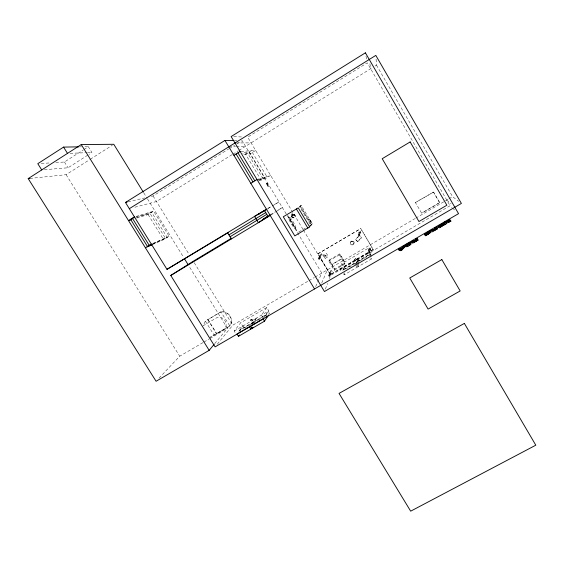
<?xml version="1.0" encoding="UTF-8"?>
<svg xmlns="http://www.w3.org/2000/svg" width="564" height="564" viewBox="0 0 564 564"><rect width="100%" height="100%" fill="white"/><g stroke="black" fill="none" stroke-linecap="round" stroke-linejoin="round"><path stroke-width="0.42" stroke-dasharray="2.82 2.11" d="M368.652 252.164L368.8 248.491L370.026 247.779L370.745 248.992L370.351 251.114M370.922 250.931L373.185 249.485L360.756 228.526L317.962 253.737L330.335 274.612M357.259 264.805L358.323 266.589L371.359 259.003L371.584 256.493L370.195 254.16L357.435 261.597L356.906 264.213M370.626 255.499L371.041 251.22L369.011 247.793L341.847 263.663L339.979 269.352L341.262 271.488M369.18 253.06L369.519 249.704L368.8 248.491M368.609 251.107L369.011 247.793M369.646 250.867L370.026 247.779M358.394 234.885L358.88 231.776L360.107 231.05L360.826 232.269L360.333 233.764M358.323 266.589L358.824 263.924M343.448 273.646L344.16 274.83L357.125 267.287L357.52 265.277M358.514 263.162L357.47 261.414L357.978 258.918L359.338 261.195M355.708 264.911L356.265 262.281L343.575 269.677L344.611 271.418M357.336 263.846L356.3 262.098L356.836 259.588L358.189 261.865L345.781 269.091L344.428 266.828L343.631 269.486L344.667 271.221M355.743 258.509L356.399 259.849L355.743 258.509L354.566 259.193L355.221 260.533L354.566 259.193M359.099 235.089L359.606 232.988L358.88 231.776M373.178 249.612L360.756 228.526M358.218 236.612L355.369 239.531L357.654 241.716M359.501 233.531L360.107 231.05M353.79 243.845L354.079 242.767A1.755 1.748 5.8 0 0 351.647 240.941A1.755 1.748 5.8 0 0 351.273 243.944A1.755 1.748 5.8 0 0 354.079 242.767M344.16 274.83L344.759 272.708M310.954 222.258L311.095 221.8M352.408 241.286C353.381 241.188 348.693 242.189 352.451 241.145M342.87 270.41L343.885 267.068L341.847 263.663M334.198 270.212L344.844 264.001L345.154 262.965L342.538 258.368L331.999 264.537L334.6 269.127L334.198 270.212L328.713 261.069L329.164 260.053L339.718 253.863L342.44 258.256L331.9 264.424L329.164 260.053L334.6 269.127L345.154 262.965L339.718 253.863L339.359 254.829L328.713 261.069M350.505 242.52L350.702 241.893M309.333 219.6L309.474 219.149M328.777 275.429L330.222 271.03L331.428 270.325L332.147 271.524L330.849 274.372M325.386 289.113L327.543 283.466M329.397 278.637L330.018 277.023M329.961 274.146L331.428 270.325M329.637 275.5L330.941 272.229L332.147 271.524M321.727 283.036L327.324 269.895M292.631 214.475L292.173 214.137M291.955 214.553L292.187 214.017M292.413 214.799C293.456 214.87 291.525 213.03 292.201 214.242M292.046 213.784L292.025 214.694M291.983 215.73L292.18 215.286M315.628 286.59L321.783 273.131L242.125 140.612L235.449 144.758M291.828 215.709L292.053 215.215M318.519 258.34L320.296 254.491L321.501 253.779L322.227 254.984L320.853 257.219M311.525 224.782L309.826 225.84L312.223 223.971M325.216 258.425L328.347 256.486L326.528 253.447L323.25 255.139L325.216 258.425L323.257 255.125M229.837 325.914L216.527 333.81L207.756 319.661L221.081 311.723A9.066 8.763 37.9 0 1 229.837 325.914L220.898 311.92L205.359 321.099L203.061 325.795L217.697 317.179A7.395 7.142 37.8 0 1 224.846 328.749L210.203 337.307L229.604 326.196M323.976 254.709L324.652 255.83L326.344 254.829L325.675 253.701M320.105 256.472L321.501 253.779M292.399 215.074L292.124 214.242M319.443 258.523L321.022 255.696L322.227 254.984M265.461 315.833L268.767 310.891L266.737 307.556L240.673 322.784L234.208 331.061L235.491 333.134M264.749 316.383L265.581 315.142L253.342 322.277L252.425 323.56M266.737 307.556L261.442 315.177L262.718 317.264M254.921 324.265L253.532 322.009L256.162 318.315L257.522 320.535L261.259 318.35M251.29 324.222L252.221 322.932L253.257 324.631M244.508 328.114L243.154 325.907L240.257 329.75L252.411 322.664L255.062 318.963L256.416 321.177L245.255 327.677M252.496 320.31L251.798 319.182L252.496 320.31L251.177 321.233L250.479 320.105L251.798 319.182M326.246 256.317L325.999 255.443M239.044 331.364L240.052 330.025L252.221 322.932M238.995 331.012L242.703 326.098L240.673 322.784M217.309 344.174L232.749 325.202L308.205 281.069M214.701 343.666L227.419 328.311L189.074 266.229M310.038 226.545L312.273 223.696L301.12 205.479L300.196 206.22L311.469 224.726M310.524 225.699L311.434 224.634L300.358 206.135M311.518 224.535L312.273 223.696M159.048 378.127L179.719 356.208L203.195 342.482M359.353 235.787L355.701 239.488L357.654 241.392L361.305 237.691L360.325 236.739M357.647 241.752L361.623 237.726L360.488 236.577M299.428 207.171L300.478 206.332M300.577 206.255L301.43 205.585M270.946 215.046L275.225 212.226M275.937 211.754L282.352 207.531L275.62 211.592M55.836 162.552L64.43 162.009L83.26 149.953M83.987 149.488L88.329 146.703L91.932 152.506L89.034 154.36M44.352 169.715L68.025 167.776L88.308 154.818M29.92 178.428L66.094 174.685L89.563 159.725M90.296 159.26L112.306 145.23M151.385 196.357L153.055 195.962L228.765 148.91M229.506 148.452L234.702 145.223M232.079 154.656L156.482 201.517L133.576 207.566M232.826 154.198L238.064 150.948M238.812 150.482L372.113 67.856M375.025 66.051L376.477 65.149L376.04 58.649M136.678 218.085L148.092 214.546L153.591 211.147L169.101 236.26L163.609 239.615L153.316 244.219M266.18 183.455L267.181 183.025L268.633 186.113L267.942 186.381L266.18 183.455L267.181 183.025M267.942 186.381L268.922 185.93M267.752 208.701L271.495 206.445M272.243 205.994L278.983 201.919L272.341 205.789M270.382 214.75L274.872 212.043M301.084 205.493L299.491 206.452L310.574 224.958M288.606 217.782L289.473 217.26M294.923 228.293L295.79 227.771M298.708 232.03L306.125 227.609M317.884 253.87L360.734 228.624M359.606 232.988L360.826 232.269M415.414 202.525L433.568 192.112L439.673 202.617L421.625 213.178L415.414 202.525L433.568 192.112M439.673 202.617L421.625 213.178M203.949 342.038L209.251 338.943M210.005 338.499L227.419 328.311M308.959 280.632L314.24 277.544M314.994 277.1L415.012 218.613M415.767 218.169L448.211 199.198M448.937 198.775L452.575 196.646L458.673 201.348M369.519 249.704L370.745 248.992M250.479 320.105L251.607 319.443M354.53 259.369L355.701 258.686M367.932 252.552L330.398 274.457L317.962 253.737M370.936 250.804L373.185 249.485M331.089 274.174L367.911 252.686M355.264 260.356L356.434 259.673M234.208 331.061L268.767 310.891M339.979 269.352L369.723 252.066M331.392 274.964L367.904 253.666M370.95 251.897L450.065 205.747L451.877 207.439M253.532 322.009L265.75 314.888L268.133 311.335L269.493 313.556L264.255 316.608M343.631 269.486L356.3 262.098M357.47 261.414L370.217 253.99L370.908 255.154M267.914 208.37L271.601 206.22M360.072 260.765L371.81 253.927L370.795 252.214M153.147 243.669L167.177 237.437L151.667 212.339L135.734 217.203M152.971 244.043L165.527 238.445L150.017 213.354L136.262 217.591M152.879 243.451L169.101 236.26M259.2 180.649L265.08 178.795L270.621 175.418L256.994 179.507M258.418 180.283L263.092 178.83L247.582 153.041L242.654 153.443M258.15 179.817L264.805 177.78L249.295 151.977L242.316 152.499M136.121 216.435L153.591 211.147M293.506 217.831L294.02 217.697M293.52 217.676L293.985 217.563M127.979 201.877L144.694 197.936M326.02 256.444L325.513 256.31M291.75 213.96L292.152 214.391M243.916 154.43L250.099 153.873L255.633 150.454L240.123 151.483M41.228 163.468L49.822 162.933M70.112 153.295L86.694 152.696M87.568 152.661L91.932 152.506M228.794 146.83L235.498 146.619M236.337 146.598L245.552 146.309M79.792 146.837L81.498 146.816M84.917 146.76L88.329 146.703M235.844 142.967L251.093 142.875M234.391 140.528L236.972 140.556M233.743 136.657L241.575 136.946M326.006 255.429L325.407 255.689L325.506 256.324M446.759 200.044L451.108 203.928M452.483 208.01L455.515 210.83M292.561 215.004L292.244 214.517M292.49 214.799L292.067 214.101M292.187 215.074L291.94 214.672M64.43 162.009L68.025 167.776M66.094 174.685L179.719 356.208M148.092 214.546L163.609 239.615M207.961 319.457L216.717 333.592M205.359 321.099L214.13 335.249M240.052 330.025L241.089 331.717M153.055 195.962L189.003 254.258M194.206 262.704L232.749 325.202M143.799 192.916L147.035 198.154M147.493 198.902L183.533 257.247M253.342 322.277L254.385 323.976M250.677 319.837L251.368 320.972M252.411 322.664L253.793 324.92M320.296 254.491L321.022 255.696M330.222 271.03L330.941 272.229M303.023 229.4L247.666 137.165L367.234 62.858L450.065 205.747M303.467 230.154L330.631 275.408M287.767 215.504L297.968 232.474M266.885 183.201L268.633 186.113M266.476 183.272L268.238 186.198M339.359 254.829L344.844 264.001M357.435 261.597L358.478 263.346M356.265 262.281L357.301 264.03M356.06 265.503L357.125 267.287M368.412 252.771L369.688 254.921M370.654 257.811L371.359 259.003M433.399 191.95L439.483 202.42M376.477 65.149L452.575 196.646M366.008 56.167L366.621 59.516M369.892 63.697L370.654 68.759M220.898 311.92A9.073 8.777 37.9 0 1 229.661 326.126M311.215 221.955L311.06 222.477L309.213 219.445L309.375 218.931L311.215 221.955M251.304 150.736L245.58 154.275L261.09 180.057L266.814 176.56L251.304 150.736M291.644 216.442A1.466 1.452 57.5 0 0 293.851 217.683A1.466 1.452 57.5 0 0 293.802 215.152A1.466 1.452 57.5 0 0 291.644 216.442M291.842 216.068A1.713 1.699 57.7 0 0 294.429 217.521A1.713 1.699 57.7 0 0 294.366 214.56A1.713 1.699 57.7 0 0 291.842 216.068M291.814 216.4A1.339 1.325 57.6 0 0 293.837 217.535A1.339 1.325 57.6 0 0 293.788 215.215A1.339 1.325 57.6 0 0 291.814 216.4M291.99 216.068A1.572 1.558 57.7 0 0 294.359 217.401A1.572 1.558 57.7 0 0 294.302 214.68A1.572 1.558 57.7 0 0 291.99 216.068M351.083 244.586A1.77 1.762 6.1 0 0 353.903 243.401A1.77 1.762 6.1 0 0 351.457 241.561A1.77 1.762 6.1 0 0 351.083 244.586M289.981 219.22A6.133 0.804 59.2 0 0 295.536 227.743A6.133 0.804 59.2 0 0 292.378 220.594A6.133 0.804 59.2 0 0 289.981 219.22M289.106 219.741A6.133 0.811 59.2 0 0 294.662 228.265A6.133 0.811 59.2 0 0 291.517 221.116A6.133 0.811 59.2 0 0 289.106 219.741"/><path stroke-width="0.85" d="M409.894 244.55L409.295 245.079M405.777 246.433C406.242 247.977 412.587 243.944 410.987 243.303M263.917 317.624L263.085 318.857L250.592 326.133L252.016 328.445L264.502 321.177L266.969 317.412M268.076 315.713L267.139 317.151L266.441 316.023M252.016 328.445L252.919 327.141M250.86 329.115L249.443 326.803L237.021 334.036L238.445 336.341L250.86 329.115L251.777 327.804M238.445 336.341L239.439 334.988M439.49 225.614L439.871 226.03L443.501 224.112L438.721 226.848L437.749 226.763L442.966 223.4L439.49 225.614L440.047 226.566M143.341 192.169L113.773 144.292L81.237 144.567L28.2 178.605L156.094 381.257L209.173 350.343L214.151 344.336M438.432 227.426C439.018 229.259 442.98 224.817 444.058 225.071L443.424 224M398.515 249.21L401.06 248.724L400.024 249.739L400.581 250.684L402.047 249.838L405.171 246.609L404.621 245.664L401.892 247.913L398.515 249.21L399.072 250.148L400.764 249.831M400.024 249.739L404.621 245.664M400.581 250.684L401.617 249.669M425.425 234.934L425.101 235.336L425.559 235.294M449.466 219.629L447.033 221.511L450.319 220.157L450.876 221.116L446.512 223.21L446.66 223.563L444.975 224.542L443.699 222.653L445.37 221.687L445.743 222.145L449.466 219.629L450.016 220.58M267.999 216.372L258.354 222.674L254.561 216.407L264.509 210.591L267.999 216.372L262.866 219.466M78.939 146.851L63.57 147.098L37.795 163.687L41.715 169.926M129.332 208.687L375.814 55.399L461.387 203.435L215.11 346.881L170.772 275.458L193.29 261.217L231.459 238.205M266.779 214.348L230.077 236.739M228.089 232.678L166.979 269.338L125.469 202.469L224.937 140.429L233.531 140.521M429.169 233.545L429.535 233.143M134.458 216.943L128.522 220.616L130.968 219.861M233.919 155.326L240.123 151.483M151.335 244.134L145.399 247.758L151.73 244.931M250.797 183.293L256.994 179.507M265.729 212.614L228.935 234.878M166.979 269.338L266.441 209.23M257.917 214.574L259.377 213.693M260.843 212.804L262.309 211.916M258.023 214.588L259.525 213.678M264.015 210.964L267.005 209.159M263.642 218.811L270.382 214.75M170.772 275.458L270.234 215.511M414.166 242.224L416.331 240.997L415.527 239.333L417.163 238.382L417.473 239.221L412.277 242.175L411.628 241.596L413.25 240.659L413.807 241.596M429.705 231.106L424.551 234.391L429.035 232.22L425.037 234.835L429.705 232.1L430.466 231.353L425.989 233.482L429.705 231.106L430.325 232.171M435.478 229.019L434.922 228.075L436.571 227.116L437.051 227.856L431.805 230.838L430.995 230.352L432.63 229.407L433.124 229.943L435.316 228.709L435.873 229.661M446.66 223.563L445.87 222.308L450.319 220.157M415.774 240.045L413.609 241.272L413.25 240.659M443.699 222.653L444.418 223.584L446.103 222.604L445.87 222.308M399.072 250.148L400.243 249.464M405.171 246.609L402.393 248.886M426.736 234.702L428.485 233.686M426.264 235.237L428.443 233.968M435.323 229.978L433.483 230.866M417.163 238.382L418.03 240.172L412.636 243.19L411.628 241.596M424.981 234.709L425.594 235.787L431.023 232.305L430.543 232.375M436.571 227.116L437.608 228.815L432.158 231.867L430.995 230.352M429.401 232.946L430.05 232.594M407.264 244.98C413.356 241.681 404.064 244.078 407.821 245.925L408.124 245.756M152.372 244.015L149.256 245.403L132.378 218.226L134.056 217.718M152.181 244.395L147.472 246.489L130.594 219.333L132.216 218.832M448.246 222.195L450.876 221.116M125.469 202.469L127.14 202.074M28.2 178.605L29.92 178.428M440.16 227.01L444.058 225.071M443.523 224.352L442.966 223.4M437.121 228.06L437.608 228.815M63.57 147.098L67.49 153.387M81.237 144.567L209.173 350.343M434.922 228.075L435.316 228.709M184.456 258.742L188.15 264.727M263.085 318.857L264.502 321.177M227.609 232.699L231.402 238.917M237.952 152.83L254.822 180.832M236.09 153.979L252.961 181.968M224.937 140.429L314.543 288.965M296.361 208.906L307.873 228.11M401.49 248.886L402.047 249.838M417.473 239.221L418.03 240.172M415.527 239.333L416.331 240.997M444.418 223.584L444.975 224.542M439.673 225.48L440.23 226.432M448.38 221.285L448.937 222.244M445.955 222.258L446.512 223.21M445.37 221.687L445.92 222.632M309.65 226.897L294.796 235.9L283.283 216.766L298.243 207.89L309.65 226.932M411.015 242.64C402.386 249.767 404.712 243.31 411.015 242.64M365.394 52.826L231.134 136.566L324.455 291.532L458.546 213.657L365.394 52.826M410.155 141.931L382.209 158.717L418.946 221.525L446.871 205.226L410.155 141.931M319.407 257.818L318.519 258.34L319.048 259.236L319.943 258.707L319.407 257.818M359.296 234.356L358.394 234.885L358.93 235.787L359.832 235.258L359.296 234.356M329.665 274.915L328.777 275.429L329.313 276.318L330.201 275.796L329.665 274.915M369.554 251.636L368.652 252.164L369.18 253.06L370.083 252.538L369.554 251.636M441.831 259.588L409.746 277.996L428.097 309.086L460.168 290.953L441.831 259.588M464.355 323.398L339.042 393.404L410.677 511.174L535.8 445.186L464.355 323.398"/></g></svg>
